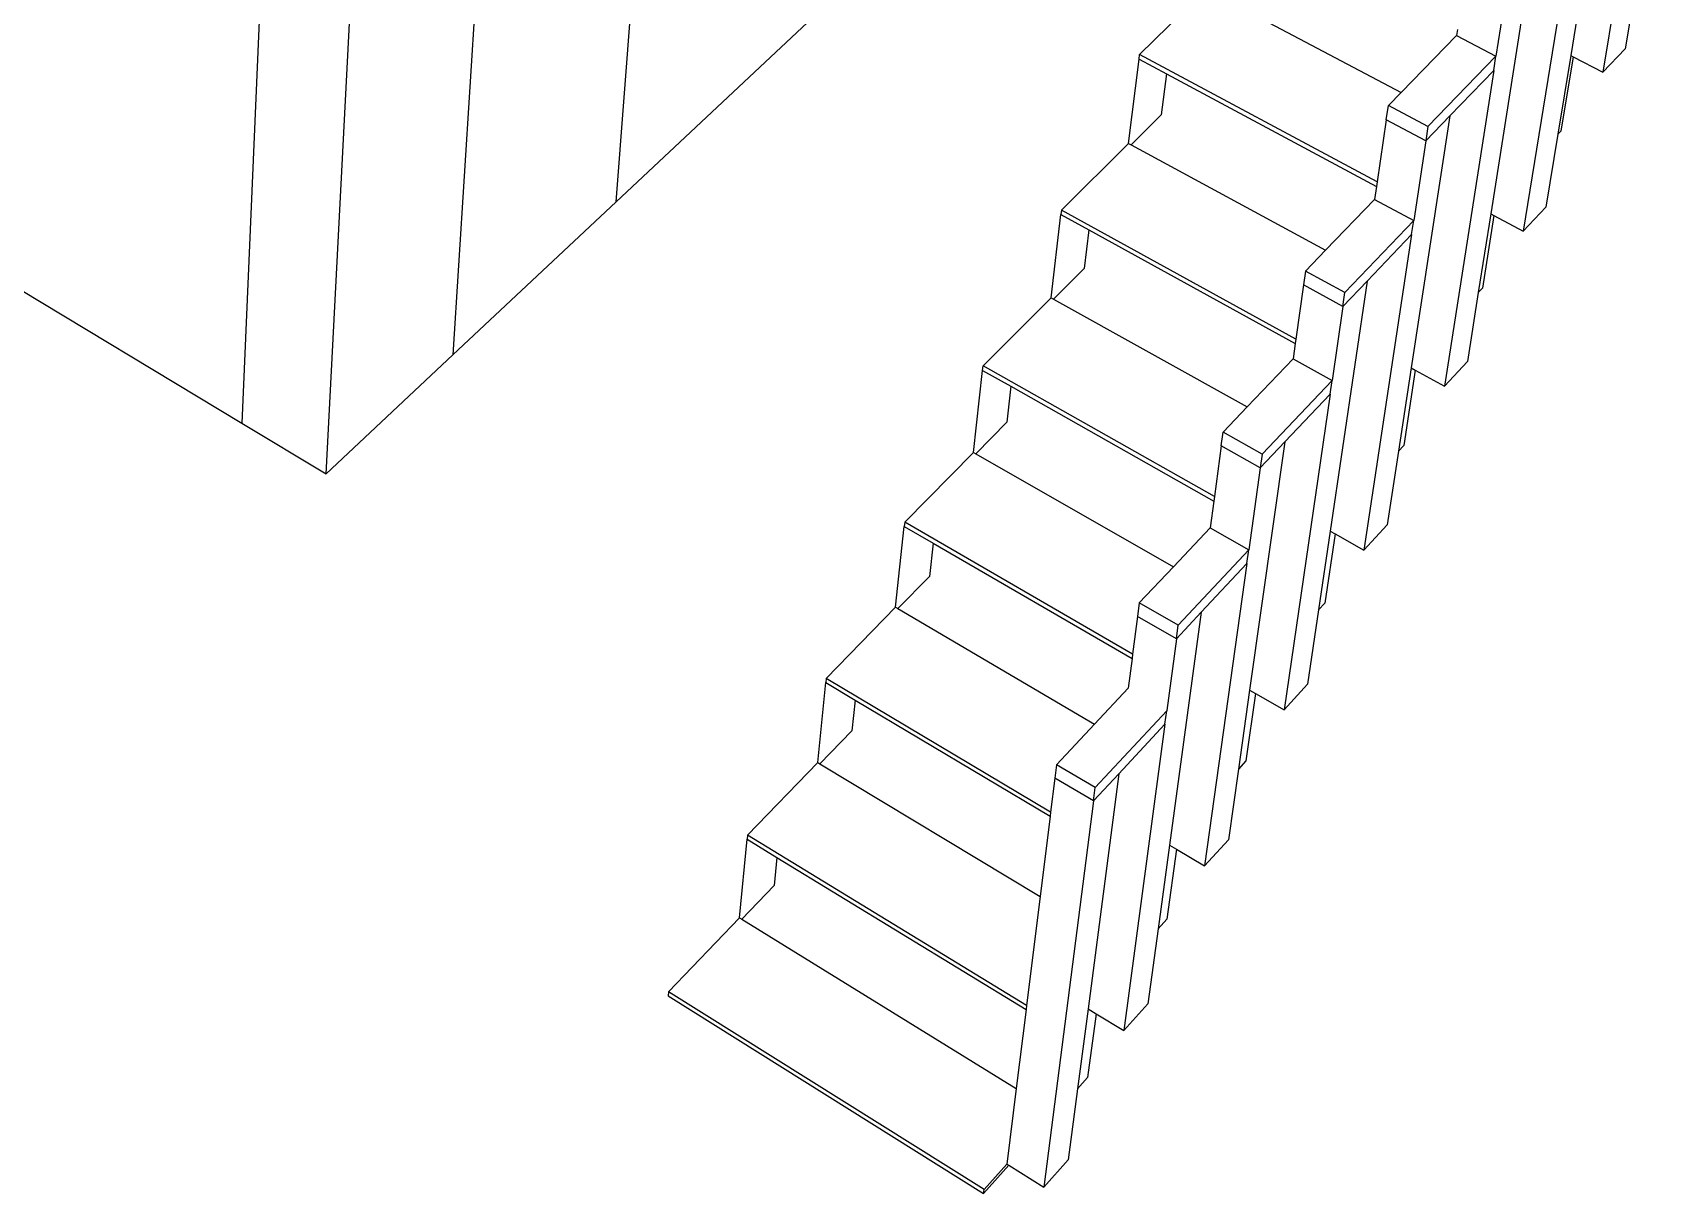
# Model space of a CAD drawing. Header units: millimetres. Extents: x -650 to 3773, y 316 to 2389.
# Drawn here: x 1670.4 to 1930.1, y 316.2 to 501.9 of the extents above; entities that cross this region are included whole.
import ezdxf

# ---------------------------------------------------------------- set-up
doc = ezdxf.new("R2010")
doc.units = ezdxf.units.MM

# ---------------------------------------------------------------- blocks, each defined once
blk = doc.blocks.new('A$Cc7a5da99')
for p, q in [((592.23, 307.96), (584.14, 123.16)), ((597.62, 115.04), (607.24, 300.31)), ((643.99, 158.55), (777.86, 284.14)), ((643.99, 158.55), (652.4, 267.26)), ((379.38, 246.55), (584.14, 123.16)), ((624.81, 243.59), (617.89, 134.07)), ((810.45, 231.88), (801.7, 179.26)), ((803.59, 224.93), (796.57, 181.92)), ((797.49, 206.5), (789, 153.83)), ((790.54, 199.39), (783.78, 156.62)), ((786.76, 195.52), (784.62, 181.82)), ((727.67, 182.08), (738.28, 192.53)), ((738.69, 192.31), (769.48, 176.03)), ((807.23, 194.62), (805.28, 183.02)), ((769.48, 176.03), (778.33, 185.11)), ((778.48, 186.11), (778.33, 185.11)), ((778.33, 185.11), (784.62, 181.82)), ((727.58, 181.36), (727.67, 182.08)), ((765.63, 161.72), (727.67, 182.08)), ((784.62, 181.82), (773.75, 170.58)), ((784.27, 179.56), (784.62, 181.82)), ((796.57, 181.92), (794.53, 169.36)), ((796.57, 181.92), (796.94, 181.73)), ((801.7, 179.26), (805.28, 183.02)), ((725.91, 167.89), (727.58, 181.36)), ((725.91, 167.89), (727.58, 181.36)), ((727.58, 181.36), (731.95, 179.02)), ((784.27, 179.56), (776.38, 129.08)), ((777.23, 172.27), (784.27, 179.56)), ((796.94, 181.73), (795, 169.86)), ((796.94, 181.73), (801.7, 179.26)), ((731.95, 179.02), (731.11, 172.46)), ((731.95, 179.02), (765.53, 161.01)), ((767.43, 173.93), (769.48, 176.03)), ((731.11, 172.46), (726.31, 167.67)), ((767.09, 171.66), (765.63, 161.72)), ((767.09, 171.66), (767.43, 173.93)), ((773.41, 168.31), (767.09, 171.66)), ((773.75, 170.58), (767.43, 173.93)), ((777.23, 172.27), (771.07, 131.99)), ((777.23, 172.27), (773.41, 168.31)), ((773.75, 170.58), (773.41, 168.31)), ((794.53, 169.36), (792.62, 157.69)), ((795, 169.86), (794.53, 169.36)), ((715.17, 157.21), (725.91, 167.89)), ((725.91, 167.89), (726.31, 167.67)), ((726.31, 167.67), (757.38, 150.8)), ((773.41, 168.31), (771.48, 155.56)), ((765.63, 161.72), (765.53, 161.01)), ((617.89, 134.07), (643.99, 158.55)), ((757.38, 150.8), (765.22, 158.92)), ((765.53, 161.01), (765.22, 158.92)), ((765.22, 158.92), (771.48, 155.56)), ((713.51, 143.21), (715.09, 156.51)), ((713.51, 143.21), (715.09, 156.51)), ((715.17, 157.21), (715.09, 156.51)), ((715.09, 156.51), (719.53, 154.06)), ((752.64, 136.58), (715.17, 157.21)), ((783.78, 156.62), (781.79, 144.05)), ((784.29, 156.35), (782.45, 144.75)), ((783.78, 156.62), (784.29, 156.35)), ((784.29, 156.35), (789, 153.83)), ((789, 153.83), (792.62, 157.69)), ((719.53, 154.06), (718.79, 147.9)), ((719.53, 154.06), (752.54, 135.87)), ((771.48, 155.56), (760.47, 144.05)), ((771.14, 153.33), (763.52, 102.86)), ((764.02, 145.87), (771.14, 153.33)), ((771.14, 153.33), (771.48, 155.56)), ((754.18, 147.48), (757.38, 150.8)), ((718.79, 147.9), (713.9, 142.99)), ((754.18, 147.48), (753.86, 145.25)), ((760.47, 144.05), (754.18, 147.48)), ((764.02, 145.87), (758.12, 105.9)), ((764.02, 145.87), (760.14, 141.81)), ((702.66, 132.3), (713.51, 143.21)), ((713.51, 143.21), (713.9, 142.99)), ((713.9, 142.99), (744.85, 125.74)), ((753.86, 145.25), (752.64, 136.58)), ((760.14, 141.81), (753.86, 145.25)), ((760.14, 141.81), (760.47, 144.05)), ((781.79, 144.05), (780.05, 133.02)), ((782.45, 144.75), (781.79, 144.05)), ((760.14, 141.81), (758.42, 129.98)), ((752.54, 135.87), (752.19, 133.42)), ((752.64, 136.58), (752.54, 135.87)), ((597.62, 115.04), (617.89, 134.07)), ((744.85, 125.74), (752.19, 133.42)), ((752.19, 133.42), (758.42, 129.98)), ((776.38, 129.08), (780.05, 133.02)), ((701.1, 118.49), (702.58, 131.6)), ((701.1, 118.49), (702.58, 131.6)), ((702.58, 131.6), (702.66, 132.3)), ((702.58, 131.6), (707.1, 129.05)), ((739.61, 111.41), (702.66, 132.3)), ((758.42, 129.98), (747.27, 118.21)), ((758.1, 127.78), (758.42, 129.98)), ((771.07, 131.99), (769.04, 118.7)), ((771.72, 131.63), (769.88, 119.6)), ((771.07, 131.99), (771.72, 131.63)), ((771.72, 131.63), (776.38, 129.08)), ((707.1, 129.05), (706.43, 123.3)), ((707.1, 129.05), (739.51, 110.71)), ((758.1, 127.78), (750.75, 77.3)), ((750.88, 120.15), (758.1, 127.78)), ((741.01, 121.72), (744.85, 125.74)), ((584.14, 123.16), (597.62, 115.04)), ((706.43, 123.3), (701.48, 118.27)), ((740.71, 119.52), (739.61, 111.41)), ((740.71, 119.52), (741.01, 121.72)), ((746.96, 116.01), (740.71, 119.52)), ((747.27, 118.21), (741.01, 121.72)), ((750.88, 120.15), (745.25, 80.48)), ((750.88, 120.15), (746.96, 116.01)), ((769.88, 119.6), (769.04, 118.7)), ((690.12, 107.35), (701.1, 118.49)), ((701.1, 118.49), (701.48, 118.27)), ((701.48, 118.27), (733.06, 100.2)), ((747.27, 118.21), (746.96, 116.01)), ((769.04, 118.7), (767.23, 106.88)), ((746.96, 116.01), (745.12, 102.89)), ((739.51, 110.71), (738.93, 106.41)), ((739.61, 111.41), (739.51, 110.71)), ((688.66, 93.73), (690.05, 106.66)), ((688.66, 93.73), (690.05, 106.66)), ((690.12, 107.35), (690.05, 106.66)), ((690.05, 106.66), (694.65, 103.99)), ((726.54, 86.21), (690.12, 107.35)), ((763.52, 102.86), (767.23, 106.88)), ((694.65, 103.99), (694.06, 98.66)), ((694.65, 103.99), (726.45, 85.52)), ((733.06, 100.2), (738.93, 106.41)), ((738.93, 106.41), (745.12, 102.89)), ((758.12, 105.9), (756.26, 93.29)), ((758.92, 105.45), (757.28, 94.4)), ((758.12, 105.9), (758.92, 105.45)), ((758.92, 105.45), (763.52, 102.86)), ((745.12, 102.89), (733.84, 90.86)), ((744.82, 100.72), (745.12, 102.89)), ((727.62, 94.44), (733.06, 100.2)), ((737.52, 92.92), (744.82, 100.72)), ((744.82, 100.72), (738.05, 52.38)), ((694.06, 98.66), (689.04, 93.51)), ((677.56, 82.35), (688.66, 93.73)), ((688.66, 93.73), (689.04, 93.51)), ((689.04, 93.51), (720.47, 75.06)), ((727.62, 94.44), (727.33, 92.27)), ((733.84, 90.86), (727.62, 94.44)), ((757.28, 94.4), (756.26, 93.29)), ((727.33, 92.27), (726.54, 86.21)), ((733.55, 88.68), (727.33, 92.27)), ((733.55, 88.68), (727.33, 92.27)), ((737.52, 92.92), (732.44, 55.7)), ((737.52, 92.92), (733.55, 88.68)), ((737.52, 92.92), (733.55, 88.68)), ((756.26, 93.29), (754.5, 81.41)), ((733.55, 88.68), (732.01, 77.2)), ((733.55, 88.68), (733.84, 90.86)), ((726.54, 86.21), (726.45, 85.52)), ((726.45, 85.52), (725.84, 80.79)), ((676.21, 68.92), (677.49, 81.67)), ((676.21, 68.92), (677.49, 81.67)), ((677.56, 82.35), (677.49, 81.67)), ((677.49, 81.67), (682.18, 78.88)), ((713.44, 60.99), (677.56, 82.35)), ((720.47, 75.06), (725.84, 80.79)), ((750.75, 77.3), (754.5, 81.41)), ((682.18, 78.88), (681.67, 73.98)), ((682.18, 78.88), (713.36, 60.31)), ((745.25, 80.48), (743.45, 67.82)), ((746.2, 79.93), (744.66, 69.15)), ((745.25, 80.48), (746.2, 79.93)), ((746.2, 79.93), (750.75, 77.3)), ((732, 77.19), (720.58, 64.9)), ((731.72, 75.06), (732, 77.19)), ((732.01, 77.2), (732, 77.19)), ((681.67, 73.98), (676.57, 68.7)), ((714.39, 68.56), (720.47, 75.06)), ((724.32, 67.09), (731.72, 75.06)), ((731.72, 75.06), (725.13, 26.05)), ((731.72, 75.06), (731.72, 75.06)), ((664.98, 57.31), (676.21, 68.92)), ((676.21, 68.92), (676.57, 68.7)), ((676.57, 68.7), (711.77, 47.51)), ((714.39, 68.56), (714.12, 66.42)), ((720.58, 64.9), (714.39, 68.56)), ((743.45, 67.82), (741.85, 56.57)), ((744.66, 69.15), (743.45, 67.82)), ((714.12, 66.42), (713.44, 60.99)), ((720.31, 62.76), (714.12, 66.42)), ((724.32, 67.09), (719.42, 29.53)), ((724.32, 67.09), (720.31, 62.76)), ((720.31, 62.76), (712.38, 1.02)), ((720.31, 62.76), (720.58, 64.9)), ((713.36, 60.31), (711.77, 47.51)), ((713.44, 60.99), (713.36, 60.31)), ((664.98, 57.31), (664.92, 56.64)), ((709.6, 30.07), (664.98, 57.31)), ((663.73, 44.07), (664.92, 56.64)), ((663.73, 44.07), (664.92, 56.64)), ((664.92, 56.64), (669.7, 53.73)), ((732.44, 55.7), (730.61, 42.31)), ((733.56, 55.04), (732.02, 43.87)), ((732.44, 55.7), (733.56, 55.04)), ((733.56, 55.04), (738.05, 52.38)), ((738.05, 52.38), (741.85, 56.57)), ((669.7, 53.73), (669.26, 49.26)), ((669.7, 53.73), (709.52, 29.4)), ((669.26, 49.26), (664.08, 43.85)), ((711.77, 47.51), (709.6, 30.07)), ((652.36, 32.24), (663.73, 44.07)), ((663.73, 44.07), (664.08, 43.85)), ((664.08, 43.85), (707.95, 16.78)), ((730.61, 42.31), (728.98, 30.34)), ((732.02, 43.87), (730.61, 42.31)), ((652.36, 32.24), (652.3, 31.59)), ((652.3, 31.59), (702.72, 0)), ((702.8, 0.66), (652.36, 32.24)), ((709.52, 29.4), (707.95, 16.78)), ((709.6, 30.07), (709.52, 29.4)), ((719.42, 29.53), (717.75, 16.75)), ((720.7, 28.75), (719.36, 18.54)), ((719.42, 29.53), (720.7, 28.75)), ((720.7, 28.75), (725.13, 26.05)), ((725.13, 26.05), (728.98, 30.34)), ((719.36, 18.54), (717.75, 16.75)), ((707.95, 16.78), (706.45, 4.72)), ((717.75, 16.75), (716.27, 5.39)), ((712.38, 1.02), (716.27, 5.39)), ((702.72, 0), (706.77, 4.52)), ((706.45, 4.72), (702.8, 0.66)), ((706.45, 4.72), (706.77, 4.52)), ((706.77, 4.52), (712.38, 1.02)), ((702.72, 0), (702.8, 0.66))]:
    blk.add_line(p, q)

msp = doc.modelspace()

# ---------------------------------------------------------------- block references
msp.add_blockref('A$Cc7a5da99', (1119.7, 316.24))

doc.saveas('drawing.dxf')
